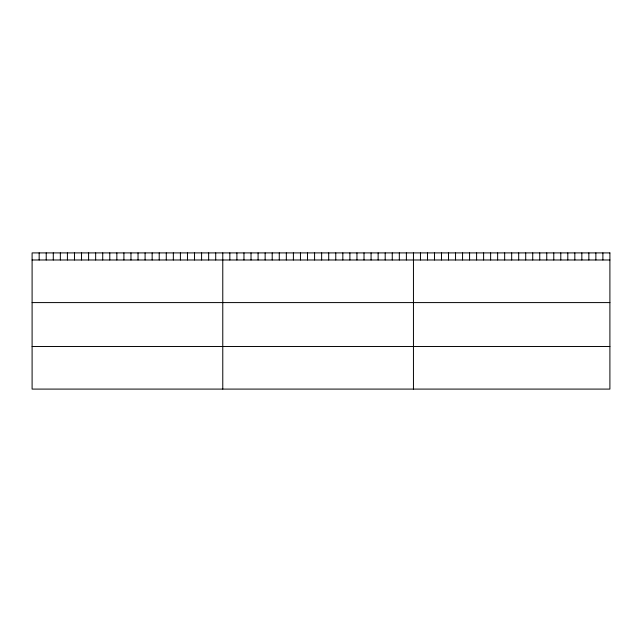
<?xml version="1.0" encoding="UTF-8"?>
<svg xmlns="http://www.w3.org/2000/svg" width="642" height="642" viewBox="0 0 642 642"><rect width="100%" height="100%" fill="white"/><g stroke="black" fill="none" stroke-linecap="round" stroke-linejoin="round"><path stroke-width="0.96" d="M32.1 259.986L609.9 259.986M32.1 302.591L609.9 302.591M32.1 346.487L609.9 346.487M602.886 252.908L602.886 259.986M595.864 252.908L595.864 259.986M588.85 252.908L588.85 259.986M581.837 252.908L581.837 259.986M574.823 252.908L574.823 259.986M567.801 252.908L567.801 259.986M560.787 252.908L560.787 259.986M553.773 252.908L553.773 259.986M546.751 252.908L546.751 259.986M539.737 252.908L539.737 259.986M532.724 252.908L532.724 259.986M525.71 252.908L525.71 259.986M518.688 252.908L518.688 259.986M511.674 252.908L511.674 259.986M504.66 252.908L504.66 259.986M497.638 252.908L497.638 259.986M490.624 252.908L490.624 259.986M483.611 252.908L483.611 259.986M476.597 252.908L476.597 259.986M469.575 252.908L469.575 259.986M462.561 252.908L462.561 259.986M455.547 252.908L455.547 259.986M448.525 252.908L448.525 259.986M441.511 252.908L441.511 259.986M434.498 252.908L434.498 259.986M427.484 252.908L427.484 259.986M420.462 252.908L420.462 259.986M413.448 252.908L413.448 389.092M406.386 252.908L406.386 259.986M399.324 252.908L399.324 259.986M392.262 252.908L392.262 259.986M385.2 252.908L385.2 259.986M378.138 252.908L378.138 259.986M371.076 252.908L371.076 259.986M364.014 252.908L364.014 259.986M356.952 252.908L356.952 259.986M349.89 252.908L349.89 259.986M342.828 252.908L342.828 259.986M335.766 252.908L335.766 259.986M328.704 252.908L328.704 259.986M321.642 252.908L321.642 259.986M314.58 252.908L314.58 259.986M307.518 252.908L307.518 259.986M300.456 252.908L300.456 259.986M293.394 252.908L293.394 259.986M286.332 252.908L286.332 259.986M279.27 252.908L279.27 259.986M272.208 252.908L272.208 259.986M265.146 252.908L265.146 259.986M258.084 252.908L258.084 259.986M251.022 252.908L251.022 259.986M243.96 252.908L243.96 259.986M236.898 252.908L236.898 259.986M229.836 252.908L229.836 259.986M222.774 252.908L222.774 389.092M215.712 252.908L215.712 259.986M208.65 252.908L208.65 259.986M201.588 252.908L201.588 259.986M194.526 252.908L194.526 259.986M187.464 252.908L187.464 259.986M180.402 252.908L180.402 259.986M173.34 252.908L173.34 259.986M166.278 252.908L166.278 259.986M159.216 252.908L159.216 259.986M152.154 252.908L152.154 259.986M145.092 252.908L145.092 259.986M138.03 252.908L138.03 259.986M130.968 252.908L130.968 259.986M123.906 252.908L123.906 259.986M116.844 252.908L116.844 259.986M109.782 252.908L109.782 259.986M102.72 252.908L102.72 259.986M95.658 252.908L95.658 259.986M88.596 252.908L88.596 259.986M81.534 252.908L81.534 259.986M74.472 252.908L74.472 259.986M67.41 252.908L67.41 259.986M60.348 252.908L60.348 259.986M53.286 252.908L53.286 259.986M46.224 252.908L46.224 259.986M39.162 252.908L39.162 259.986M609.9 252.908L32.1 252.908L32.1 389.092L609.9 389.092L609.9 252.908"/></g></svg>
